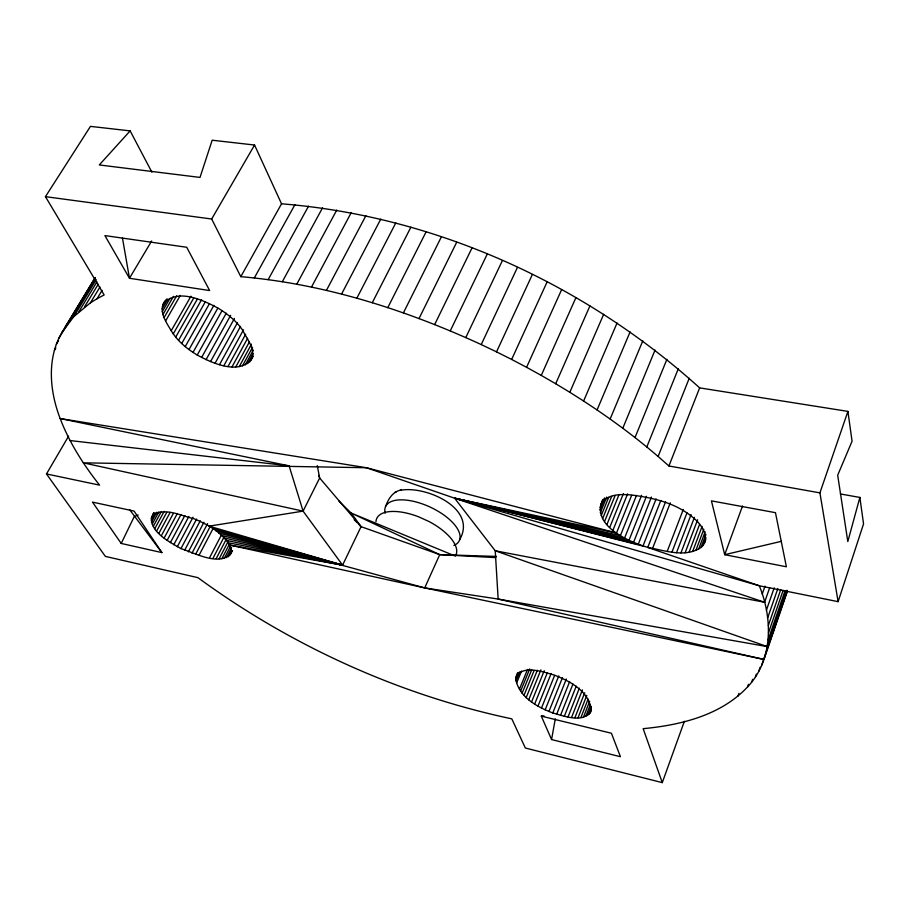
<?xml version="1.0" encoding="UTF-8"?>
<svg xmlns="http://www.w3.org/2000/svg" width="909" height="909" viewBox="0 0 909 909"><rect width="100%" height="100%" fill="white"/><g stroke="black" fill="none" stroke-linecap="round" stroke-linejoin="round"><path stroke-width="1.36" d="M232.522 550.661C222.682 568.636 195.276 553.036 180.936 548.627C169.233 541.707 144.963 529.799 153.632 513.074M840.37 493.962L859.869 497.428L863.55 523.914L838.109 601.667L759.288 585.76L647.765 547.434C628.71 541.628 590.884 525.709 602.724 499.757M68.573 436.195L46.484 473.953L105.364 556.399L197.889 577.647C291.141 645.788 398.744 694.851 511.801 718.849L525.345 748.016L662.286 782.626L643.163 728.677C680.648 725.109 720.871 715.394 747.562 686.943C773.15 660.002 772.775 618.359 759.288 585.76L454.602 498.2L366.429 467.726L60.176 418.549C49.654 391.29 46.666 358.782 61.812 332.603L95.275 277.472M515.687 678.943C520.482 663.74 542.968 671.853 553.99 674.978C569.932 681.114 588.873 690.954 591.248 709.849C585.248 724.166 563.978 716.099 552.786 712.963C537.003 706.907 519.005 697.18 515.687 678.943L518.346 672.49M253.134 356.43C241.567 376.621 212.717 363.452 197.23 355.044C187.049 348.863 177.391 341.08 171.233 330.717C166.074 322.127 157.507 310.014 165.449 300.311M551.57 739.562L541.309 716.133L611.427 733.245L620.427 756.708L551.57 739.562L555.285 718.849M859.869 497.428L847.813 541.582L837.689 475.214L852.063 441.229L847.915 411.391L699.646 387.882C585.066 284.312 435.979 216.103 281.54 203.809L254.554 145.031L212.172 140.213L200.014 177.425L99.297 164.949L130.146 130.885L151.894 172.187M838.109 601.667L819.918 492.86L847.915 411.391M758.765 671.251L760.14 667.229M151.598 516.801C162.711 505.881 181.05 515.926 193.992 518.744C207.627 524.402 221.557 532.208 229.602 545.036L424.696 587.907L498.155 599.054L767.253 646.606L786.603 590.327M761.606 665.479L787.399 590.464M215.899 530.697L424.696 587.907L763.98 659.445L787.228 591.736M768.355 625.472L780.786 589.486M747.562 686.943L748.471 684.307M751.732 681.989L752.641 679.33M768.514 632.755L783.16 590.282M755.47 676.75L756.379 674.092M768.15 639.811L784.978 590.895M766.401 610.223L774.207 587.782M737.983 696.044L738.915 693.374M767.65 617.961L777.854 588.521M631.619 495.36L616.518 532.981L454.602 498.2L495.235 550.774L764.594 602.269L769.684 587.691M762.219 594.111L765.026 586.135M662.286 782.626L684.375 721.291M742.517 506.018L724.7 554.683L786.387 566.784L775.457 512.676L711.429 500.87L724.7 554.683L781.274 541.355M665.558 501.825L647.765 547.434C664.706 550.411 685.181 558.16 701.044 547.445C711.27 538.458 701.543 524.152 693.215 517.721C676.205 503.075 653.571 497.916 631.891 495.041C621.154 493.973 606.133 493.769 600.588 504.995M701.044 547.445L705.929 534.367M702.941 545.536L705.873 537.673M704.339 543.377L705.804 539.435M692.635 551.536L702.1 526.391M695.862 550.468L703.816 529.243M698.669 549.093L705.145 531.822M689.045 552.308L699.51 524.55M680.943 552.899L694.431 517.346M685.136 552.763L697.612 519.778M676.523 552.717L691.045 514.596M671.921 552.229L686.977 512.846M667.195 551.422L683.284 509.483M585.737 716.417L590.373 704.509M587.634 715.508L591.168 706.407M652.537 548.525L670.285 502.847M589.146 714.372L591.168 709.179M590.271 713.054L591.282 710.44M578.033 717.78L586.794 695.385M580.908 717.553L588.112 699.089M583.487 717.099L589.657 701.248M571.545 717.519L582.385 689.942M574.897 717.758L584.692 692.783M660.809 500.507L642.97 546.07L454.602 498.2L764.594 602.269M564.307 716.326L576.215 686.204M651.458 497.075L633.493 542.548L454.602 498.2L620.404 535.628L636.482 495.405M568 717.031L579.363 688.181M819.918 492.86L668.922 465.987L699.646 387.882M656.093 498.916L638.186 544.434L454.602 498.2L624.551 538.128L641.606 495.291M646.447 496.291L628.937 540.446L454.602 498.2M560.512 715.406L572.965 684.011M552.786 712.963L566.33 679.023M668.922 465.987L658.116 456.454L689.215 378.303M556.66 714.281L569.648 681.614M548.945 711.474L562.512 677.546M541.491 708.02L554.615 675.432M612.961 530.22L627.596 493.882M658.116 456.454L646.81 446.967L678.284 368.793M545.161 709.815L558.774 675.921M609.757 527.356L623.404 493.61M537.98 706.1L551.138 673.524M230.579 554.422L231.216 549.275L229.602 545.036L342.591 565.148L361.066 526.663L351.158 513.051L339.012 501.189M604.576 521.482L615.143 495.485M531.549 701.975L544.252 670.706M606.962 524.425L619.063 494.564M534.651 704.077L547.32 672.808M600.281 512.778L606.678 497.132M526.163 697.635L537.344 670.263M601.224 515.619L608.666 497.393M646.81 446.967L635.027 437.559L666.888 359.373M528.708 699.816L540.923 669.853M602.656 518.528L611.666 496.416M522.073 693.272L531.708 669.774M601.724 502.757L602.803 500.132M599.963 507.427L602.633 500.893M603.383 500.734L604.462 498.109M523.948 695.442L534.083 670.66M599.86 510.04L604.667 498.291M635.027 437.559L622.801 428.23L655.048 350.067M519.471 689.079L527.538 669.456M520.584 691.135L529.697 668.933M515.823 677.194L517.448 673.024M515.971 680.818L519.698 671.808M516.676 682.818L521.561 671.001M622.801 428.23L610.144 419.026L642.788 340.886M610.144 419.026L597.077 409.948L630.119 331.853M597.077 409.948L583.623 401.028L617.063 323.002M583.623 401.028L569.829 392.29L603.667 314.332M569.829 392.29L555.694 383.734L589.941 305.878M555.694 383.734L541.275 375.406L575.908 297.652M459.704 539.582C477.895 507.995 424.651 485.099 400.199 490.371M424.696 587.907L439.729 554.638L496.394 556.422M541.275 375.406L526.584 367.304L561.614 289.676M526.584 367.304L511.653 359.453L547.082 281.972M511.653 359.453L496.53 351.863L532.344 274.552M130.146 130.885L90.457 126.374L45.45 196.662L211.672 219.012L240.805 276.666C324.331 283.858 405.346 309.685 481.236 344.568L517.437 267.428M385.814 506.074C388.325 498.734 393.097 491.292 401.369 489.906M465.794 337.58L502.382 260.622M251.134 360.123C256.463 349.795 247.032 339.352 242.851 330.501C236.624 321.241 227.761 314.059 218.308 308.287C202.866 300.038 177.335 287.733 163.313 303.981M450.262 330.899L487.213 254.145M784.808 596.463L786.569 592.793M121.215 543.446L92.479 502.109L134.077 511.085L161.882 552.592L121.215 543.446L134.248 516.551L138.134 515.017M434.661 324.558L471.976 248.021M419.026 318.559L456.682 242.248M46.484 473.953L99.581 485.133C83.571 464.84 69.402 442.797 60.176 418.549L289.096 465.863L303.095 511.131L342.591 565.148L209.093 526.152L303.095 511.131L319.661 477.998L317.286 465.624M403.391 312.912L441.388 236.84M387.791 307.64L426.116 231.818M372.27 302.742L410.902 227.182M226.409 557.683L231.568 547.684M228.17 556.831L231.397 550.57M229.568 555.74L232.147 550.729M219.183 558.751L228.204 541.321M221.887 558.649L229.625 543.696M356.839 298.243L395.779 222.944M224.307 558.296L230.75 545.809M213.036 558.194L224.012 537.094M216.217 558.603L225.887 539.957M209.661 557.547L221.296 535.219M341.545 294.118L380.769 219.103M195.594 554.297L210.524 525.902M199.094 555.183L213.354 527.993M326.422 290.403L365.907 215.672M188.322 551.865L203.946 522.289M191.992 553.183L207.593 523.584M184.618 550.331L200.275 520.777M177.3 546.752L193.026 517.221M180.936 548.627L196.628 519.084M173.767 544.741L188.879 516.448M311.492 287.096L351.226 212.661M167.142 540.366L181.005 514.539M170.369 542.605L184.857 515.539M296.788 284.187L336.762 210.059M161.359 535.708L173.301 513.551M164.131 538.06L177.369 513.46M156.666 530.97L166.677 512.483M247.646 363.657L253.054 353.669M249.611 362.043L252.941 355.896M158.859 533.344L170.165 512.403M239.294 366.566L251.452 344.193M153.291 526.368L161.347 511.551M242.453 365.929L252.577 347.261M154.803 528.64L164.165 511.369M245.248 364.952L253.35 349.999M232.056 366.816L247.6 338.318M152.462 515.403L153.826 512.915M151.133 518.391L153.837 513.426M151.076 520.175L155.121 512.733M151.417 522.107L156.803 512.21M235.817 366.861L249.327 342.045M282.347 281.688L322.536 207.866M152.167 524.186L158.882 511.824M228.045 366.429L245.646 334.262M219.501 364.657L240.544 326.388M268.178 279.608L308.571 206.104M223.841 365.702L243.498 329.865M215.047 363.282L237.499 322.604M254.327 277.938L294.891 204.741M210.547 361.623L234.408 318.514M206.048 359.68L230.647 315.366M197.23 355.044L221.978 310.787M201.593 357.476L226.261 313.196M193.015 352.397L217.83 308.151M240.805 276.666L281.54 203.809M189.004 349.579L213.888 305.333M185.209 346.613L209.49 303.583M178.516 340.352L201.559 299.765M181.709 343.522L205.366 301.72M175.687 337.137L197.401 298.993M171.233 330.717L190.97 296.198M173.255 333.921L193.628 298.197M164.052 317.707L176.664 295.811M165.643 320.888L180.323 295.38M162.12 308.901L167.767 299.129M162.268 311.673L170.028 298.266M162.916 314.628L173.46 296.368M211.672 219.012L254.554 145.031M162.472 306.322L166.722 298.993M151.667 240.976L129.464 278.268L209.638 290.562L186.72 247.271L104.91 235.59L129.464 278.268L122.476 238.113M61.812 332.603L73.788 316.639L90.434 302.811L99.933 287.062M90.434 302.811L97.036 298.731L102.069 290.357M54.404 350.374L55.858 347.977M78.822 311.776L96.979 281.779M84.367 307.162L98.206 284.256M65.289 327.07L95.252 277.7M58.846 338.341L81.276 301.356M82.73 298.97L95.036 278.688M69.289 321.741L94.968 279.393M56.369 344.272L58.574 340.648M73.788 316.639L96.218 279.631M97.036 298.731L104.149 294.948L45.45 196.662M394.847 492.485L396.154 491.974M541.309 716.133L543.98 715.872M616.518 532.981L366.429 467.726L83.333 462.829L303.095 511.131M359.089 524.652L361.066 526.663L439.729 554.638L495.837 557.615M70.107 440.558L289.096 465.863M228.193 542.741L342.591 565.148L212.592 528.379M226.398 540.378L342.591 565.148L218.967 533.083M763.98 659.445L498.155 599.054L495.235 550.774L767.253 646.606M224.25 537.958L342.591 565.148L221.762 535.515M454.295 555.683L351.158 513.051L439.729 554.638M481.236 344.568L496.53 351.863M354.146 519.618L357.112 522.63M361.066 526.663L319.661 477.998L318.616 475.362M161.882 552.592L129.544 509.54M385.189 513.187A40.61 18.191 24.8 0 1 430.661 507.324A40.61 18.191 24.8 0 1 453.875 545.502M375.962 521.686A43.598 19.237 24.8 0 1 418.185 516.642L428.775 521.402A43.598 19.237 24.8 0 1 455.307 556.103"/></g></svg>
